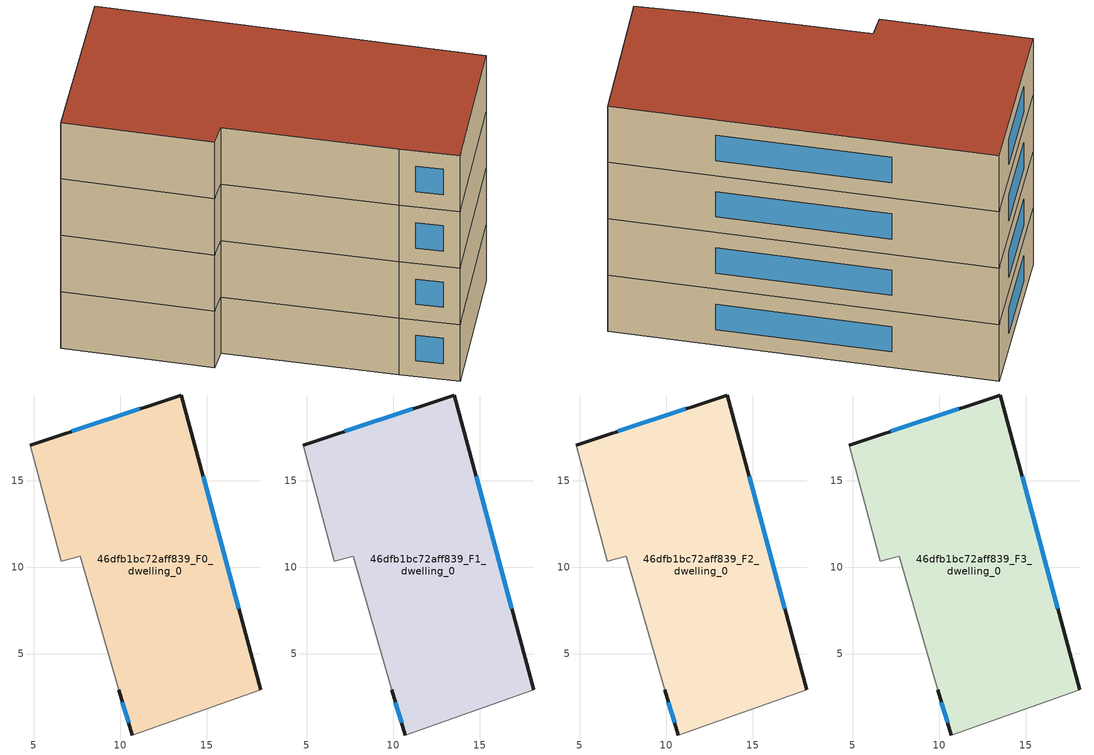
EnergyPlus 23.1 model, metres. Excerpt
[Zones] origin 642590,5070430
46dfb1bc72aff839_F0_dwelling_0
 floor ground (EU_floor_Construction): 13.51,19.93 18.11,2.92 10.7,0.32 9.9,2.92 7.7,10.63 6.6,10.33 4.8,17.03 z0
 wall outside (EU_wall_Construction): 18.11,2.92 13.51,19.93 4.8,17.03 / 9.9,2.92 10.7,0.32 z0:3
 wall adiabatic (EU_wall_Construction): 4.8,17.03 6.6,10.33 7.7,10.63 9.9,2.92 / 10.7,0.32 18.11,2.92 z0:3
 window (EU_Window_Construction): 11.11,19.13 7.2,17.83 / 16.84,7.6 14.77,15.25 / 10.12,2.21 10.48,1.04 z0.83:2.17
46dfb1bc72aff839_F1_dwelling_0
 floor to 46dfb1bc72aff839_F0_dwelling_0 (EU_floor_Construction): 13.51,19.93 18.11,2.92 10.7,0.32 9.9,2.92 7.7,10.63 6.6,10.33 4.8,17.03 z3
 wall outside (EU_wall_Construction): 18.11,2.92 13.51,19.93 4.8,17.03 / 9.9,2.92 10.7,0.32 z3:6
 wall adiabatic (EU_wall_Construction): 4.8,17.03 6.6,10.33 7.7,10.63 9.9,2.92 / 10.7,0.32 18.11,2.92 z3:6
 window (EU_Window_Construction): 11.11,19.13 7.2,17.83 / 16.84,7.6 14.77,15.25 / 10.12,2.21 10.48,1.04 z3.83:5.17
46dfb1bc72aff839_F2_dwelling_0
 floor to 46dfb1bc72aff839_F1_dwelling_0 (EU_floor_Construction): 13.51,19.93 18.11,2.92 10.7,0.32 9.9,2.92 7.7,10.63 6.6,10.33 4.8,17.03 z6
 wall outside (EU_wall_Construction): 18.11,2.92 13.51,19.93 4.8,17.03 / 9.9,2.92 10.7,0.32 z6:9
 wall adiabatic (EU_wall_Construction): 4.8,17.03 6.6,10.33 7.7,10.63 9.9,2.92 / 10.7,0.32 18.11,2.92 z6:9
 window (EU_Window_Construction): 11.11,19.13 7.2,17.83 / 16.84,7.6 14.77,15.25 / 10.12,2.21 10.48,1.04 z6.83:8.17
46dfb1bc72aff839_F3_dwelling_0
 floor to 46dfb1bc72aff839_F2_dwelling_0 (EU_floor_Construction): 13.51,19.93 18.11,2.92 10.7,0.32 9.9,2.92 7.7,10.63 6.6,10.33 4.8,17.03 z9
 wall outside (EU_wall_Construction): 18.11,2.92 13.51,19.93 4.8,17.03 / 9.9,2.92 10.7,0.32 z9:12
 wall adiabatic (EU_wall_Construction): 4.8,17.03 6.6,10.33 7.7,10.63 9.9,2.92 / 10.7,0.32 18.11,2.92 z9:12
 window (EU_Window_Construction): 11.11,19.13 7.2,17.83 / 16.84,7.6 14.77,15.25 / 10.12,2.21 10.48,1.04 z9.83:11.17
 roof outside (EU_roof_Construction): 18.11,2.92 13.51,19.93 4.8,17.03 6.6,10.33 7.7,10.63 9.9,2.92 10.7,0.32 z12
[Building]
EU S2 Campaign: North Axis=0; Terrain=City; Solar Distribution=FullExterior
[Site:Location]
Lyon-Bron: Latitude=45.75; Longitude=5; Time Zone=1; Elevation=198
[SizingPeriod:WeatherFileDays]
AnnualSizingPeriod: Begin Month=1; Begin Day of Month=1; End Month=12; End Day of Month=31; Day of Week for Start Day=Monday; Use Weather File Daylight Saving Period=No; Use Weather File Rain and Snow Indicators=No
[MATERIAL]
EU_InternalMass_Material: Roughness=MediumRough; Thickness=0.1; Conductivity=1; Density=1800; Specific Heat=900; Thermal Absorptance=0.9; Solar Absorptance=0.7; Visible Absorptance=0.7
[MATERIAL:NOMASS] Roughness=MediumRough; Thermal Absorptance=0.9; Solar Absorptance=0.7; Visible Absorptance=0.7
Name | Thermal Resistance
EU_wall_NoMass | 0.87146
EU_roof_NoMass | 0.842276
EU_floor_NoMass | 0.496999
[WINDOWMATERIAL:SIMPLEGLAZINGSYSTEM]
EU_Window_SimpleGlazing: UFactor=2.2525; Solar Heat Gain Coefficient=0.76; Visible Transmittance=0.76
[CONSTRUCTION]
EU_wall_Construction: EU_wall_NoMass
EU_roof_Construction: EU_roof_NoMass
EU_floor_Construction: EU_floor_NoMass
EU_InternalMass_Construction: EU_InternalMass_Material
EU_Window_Construction: EU_Window_SimpleGlazing
[ZONE] Type=1; Multiplier=1; Ceiling Height=autocalculate; Floor Area=autocalculate; Part of Total Floor Area=Yes
Name | Volume
46dfb1bc72aff839_F0_dwelling_0 | 447.419
46dfb1bc72aff839_F1_dwelling_0; 46dfb1bc72aff839_F2_dwelling_0 | 447.42
46dfb1bc72aff839_F3_dwelling_0 | 1342.26
[INTERNALMASS] Construction=EU_InternalMass_Construction; Surface Area=149.139
Name | Zone or ZoneList
46dfb1bc72aff839_F0_dwelling_0_EU_InternalMass | 46dfb1bc72aff839_F0_dwelling_0
46dfb1bc72aff839_F1_dwelling_0_EU_InternalMass | 46dfb1bc72aff839_F1_dwelling_0
46dfb1bc72aff839_F2_dwelling_0_EU_InternalMass | 46dfb1bc72aff839_F2_dwelling_0
46dfb1bc72aff839_F3_dwelling_0_EU_InternalMass | 46dfb1bc72aff839_F3_dwelling_0
[OTHEREQUIPMENT] Fuel Type=Electricity; Design Level Calculation Method=Watts/Area; Power per Zone Floor Area=1; Fraction Latent=0; Fraction Radiant=0; Fraction Lost=0; Carbon Dioxide Generation Rate=0; EndUse Subcategory=EU_Step8_InternalGains
Name | Zone or ZoneList or Space or SpaceList | Schedule
EU_Step8_InternalGain_46dfb1bc72aff839_F0_dwelling_0_f000 | 46dfb1bc72aff839_F0_dwelling_0 | EU_Step8_GainSchedule_46dfb1bc72aff839_F0_dwelling_0_f000
EU_Step8_InternalGain_46dfb1bc72aff839_F1_dwelling_0_f000 | 46dfb1bc72aff839_F1_dwelling_0 | EU_Step8_GainSchedule_46dfb1bc72aff839_F1_dwelling_0_f000
EU_Step8_InternalGain_46dfb1bc72aff839_F2_dwelling_0_f000 | 46dfb1bc72aff839_F2_dwelling_0 | EU_Step8_GainSchedule_46dfb1bc72aff839_F2_dwelling_0_f000
EU_Step8_InternalGain_46dfb1bc72aff839_F3_dwelling_0_f000 | 46dfb1bc72aff839_F3_dwelling_0 | EU_Step8_GainSchedule_46dfb1bc72aff839_F3_dwelling_0_f000
[ZONEVENTILATION:DESIGNFLOWRATE] Schedule=EU_AlwaysOn; Design Flow Rate Calculation Method=AirChanges/Hour; Air Changes per Hour=0.425; Ventilation Type=Natural; Fan Pressure Rise=0; Fan Total Efficiency=1; Constant Term Coefficient=1; Temperature Term Coefficient=0; Velocity Term Coefficient=0; Velocity Squared Term Coefficient=0; Minimum Indoor Temperature=-100; Maximum Indoor Temperature=100; Delta Temperature=-100; Minimum Outdoor Temperature=-100; Maximum Outdoor Temperature=100; Maximum Wind Speed=40
Name | Zone or ZoneList or Space or SpaceList
EU_ConstantAir_46dfb1bc72aff839_F0_dwelling_0 | 46dfb1bc72aff839_F0_dwelling_0
EU_ConstantAir_46dfb1bc72aff839_F1_dwelling_0 | 46dfb1bc72aff839_F1_dwelling_0
EU_ConstantAir_46dfb1bc72aff839_F2_dwelling_0 | 46dfb1bc72aff839_F2_dwelling_0
EU_ConstantAir_46dfb1bc72aff839_F3_dwelling_0 | 46dfb1bc72aff839_F3_dwelling_0
[HVACTEMPLATE:THERMOSTAT] Constant Heating Setpoint=20; Constant Cooling Setpoint=50
EU_HeatOnly_46dfb1bc72aff839_F0_dwelling_0; EU_HeatOnly_46dfb1bc72aff839_F1_dwelling_0; EU_HeatOnly_46dfb1bc72aff839_F2_dwelling_0; EU_HeatOnly_46dfb1bc72aff839_F3_dwelling_0
[HVACTEMPLATE:ZONE:IDEALLOADSAIRSYSTEM] System Availability Schedule=EU_AlwaysOn; Maximum Heating Supply Air Temperature=50; Minimum Cooling Supply Air Temperature=13; Maximum Heating Supply Air Humidity Ratio=0.0156; Minimum Cooling Supply Air Humidity Ratio=0.0077; Heating Limit=NoLimit; Cooling Limit=NoLimit; Heating Availability Schedule=EU_AlwaysOn; Cooling Availability Schedule=EU_CoolingOff; Dehumidification Control Type=ConstantSensibleHeatRatio; Cooling Sensible Heat Ratio=0.7; Dehumidification Setpoint=60; Humidification Control Type=None; Humidification Setpoint=30; Outdoor Air Method=None; Outdoor Air Flow Rate per Person=0.00944; Outdoor Air Flow Rate per Zone Floor Area=0; Outdoor Air Flow Rate per Zone=0; Demand Controlled Ventilation Type=None; Outdoor Air Economizer Type=NoEconomizer; Heat Recovery Type=None; Sensible Heat Recovery Effectiveness=0.7; Latent Heat Recovery Effectiveness=0.65
Name | Template Thermostat
46dfb1bc72aff839_F0_dwelling_0 | EU_HeatOnly_46dfb1bc72aff839_F0_dwelling_0
46dfb1bc72aff839_F1_dwelling_0 | EU_HeatOnly_46dfb1bc72aff839_F1_dwelling_0
46dfb1bc72aff839_F2_dwelling_0 | EU_HeatOnly_46dfb1bc72aff839_F2_dwelling_0
46dfb1bc72aff839_F3_dwelling_0 | EU_HeatOnly_46dfb1bc72aff839_F3_dwelling_0
[SIZING:ZONE] Zone Cooling Design Supply Air Temperature Input Method=SupplyAirTemperature; Zone Cooling Design Supply Air Temperature=13; Zone Heating Design Supply Air Temperature Input Method=SupplyAirTemperature; Zone Heating Design Supply Air Temperature=50; Zone Cooling Design Supply Air Humidity Ratio=0.008; Zone Heating Design Supply Air Humidity Ratio=0.008; Cooling Design Air Flow Method=DesignDay; Cooling Design Air Flow Rate=0; Cooling Minimum Air Flow per Zone Floor Area=0.000762; Cooling Minimum Air Flow=0; Cooling Minimum Air Flow Fraction=0.2; Heating Design Air Flow Method=DesignDay; Heating Design Air Flow Rate=0; Heating Maximum Air Flow per Zone Floor Area=0.002032; Heating Maximum Air Flow=0.141576; Heating Maximum Air Flow Fraction=0.3; Account for Dedicated Outdoor Air System=No; Dedicated Outdoor Air System Control Strategy=NeutralSupplyAir; Dedicated Outdoor Air Low Setpoint Temperature for Design=autosize; Dedicated Outdoor Air High Setpoint Temperature for Design=autosize; Zone Load Sizing Method=Sensible Load Only No Latent Load; Zone Latent Cooling Design Supply Air Humidity Ratio Input Method=HumidityRatioDifference; Zone Cooling Design Supply Air Humidity Ratio Difference=0.005; Zone Latent Heating Design Supply Air Humidity Ratio Input Method=HumidityRatioDifference; Zone Humidification Design Supply Air Humidity Ratio Difference=0.005
46dfb1bc72aff839_F0_dwelling_0; 46dfb1bc72aff839_F1_dwelling_0; 46dfb1bc72aff839_F2_dwelling_0; 46dfb1bc72aff839_F3_dwelling_0
[SCHEDULE:CONSTANT]
Name | Hourly Value
EU_AlwaysOn | 1
EU_CoolingOff | 0
[SCHEDULE:FILE] Column Number=1; Rows to Skip at Top=0; Number of Hours of Data=8760; Column Separator=Comma; Interpolate to Timestep=No; Minutes per Item=60; Adjust Schedule for Daylight Savings=Yes
Name | File
EU_Step8_GainSchedule_46dfb1bc72aff839_F0_dwelling_0_f000 | ../../schedules/46dfb1bc72aff839/46dfb1bc72aff839_F0_dwelling_0_f000_gain.csv
EU_Step8_GainSchedule_46dfb1bc72aff839_F1_dwelling_0_f000 | ../../schedules/46dfb1bc72aff839/46dfb1bc72aff839_F1_dwelling_0_f000_gain.csv
EU_Step8_GainSchedule_46dfb1bc72aff839_F2_dwelling_0_f000 | ../../schedules/46dfb1bc72aff839/46dfb1bc72aff839_F2_dwelling_0_f000_gain.csv
EU_Step8_GainSchedule_46dfb1bc72aff839_F3_dwelling_0_f000 | ../../schedules/46dfb1bc72aff839/46dfb1bc72aff839_F3_dwelling_0_f000_gain.csv
